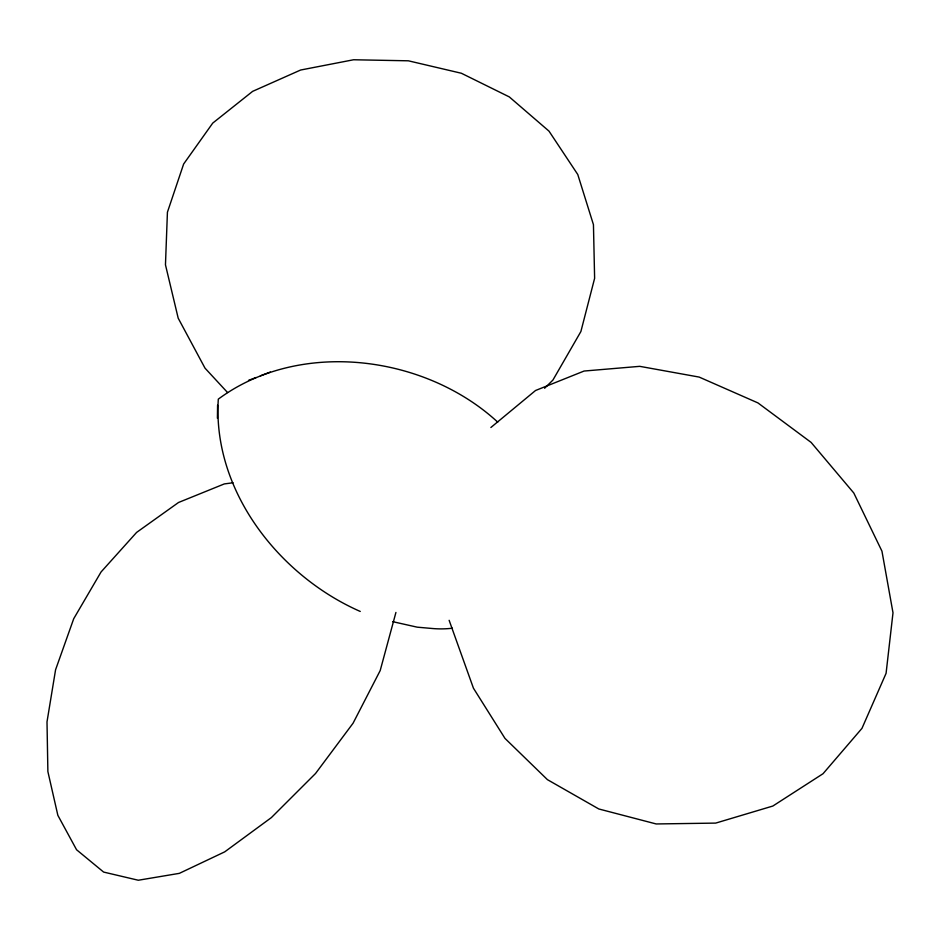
<?xml version="1.0" encoding="UTF-8"?>
<svg xmlns="http://www.w3.org/2000/svg" width="940" height="940" viewBox="0 0 940 940"><rect width="100%" height="100%" fill="white"/><g stroke="black" fill="none" stroke-linecap="round" stroke-linejoin="round"><path stroke-width="1.41" d="M497.73 422.142C424.986 355.003 299.813 338.811 218.303 399.136C212.358 490.645 278.886 575.726 360.255 611.447M217.41 418.277L217.587 405.246M395.928 612.434L380.195 670.561L353.076 723.201L315.535 773.502L271.366 817.6L224.707 851.863L179.352 873.354L138.309 880.24L103.623 872.073L76.563 849.748L57.857 815.344L47.881 771.587L47 721.885L55.578 669.762L73.72 618.708L101.062 571.966L136.606 532.416L178.541 502.477L224.319 483.924L233.038 482.772M544.613 388.255L552.908 380.077L580.885 331.538L594.62 278.322L593.446 224.66L577.771 174.499L548.995 131.13L509.292 96.902L461.364 73.25L408.36 60.806L353.581 59.761L300.612 70.03L252.637 91.356L212.746 123.093L183.641 164.018L167.426 212.205L165.464 264.81L178.189 318.166L205.002 368.139L227.574 392.544M490.88 427.5L535.542 390.5L584.081 371.041L639.752 366.341L699.172 377.081L757.945 402.919L811.114 442.411L853.79 492.995L881.955 551.192L893 612.809L886.079 673.322L861.968 728.359L823.041 773.714L772.845 806.038L715.693 823.099L656.191 823.957L598.815 808.976L547.421 779.648L504.98 738.394L473.443 688.198L449.132 620.306M260.392 375.824L270.344 372.064M248.489 380.371L256.068 377.528M392.72 621.669L417.207 627.168L432.659 628.531A107.313 99.805 -62.4 0 0 452.434 628.214"/></g></svg>
